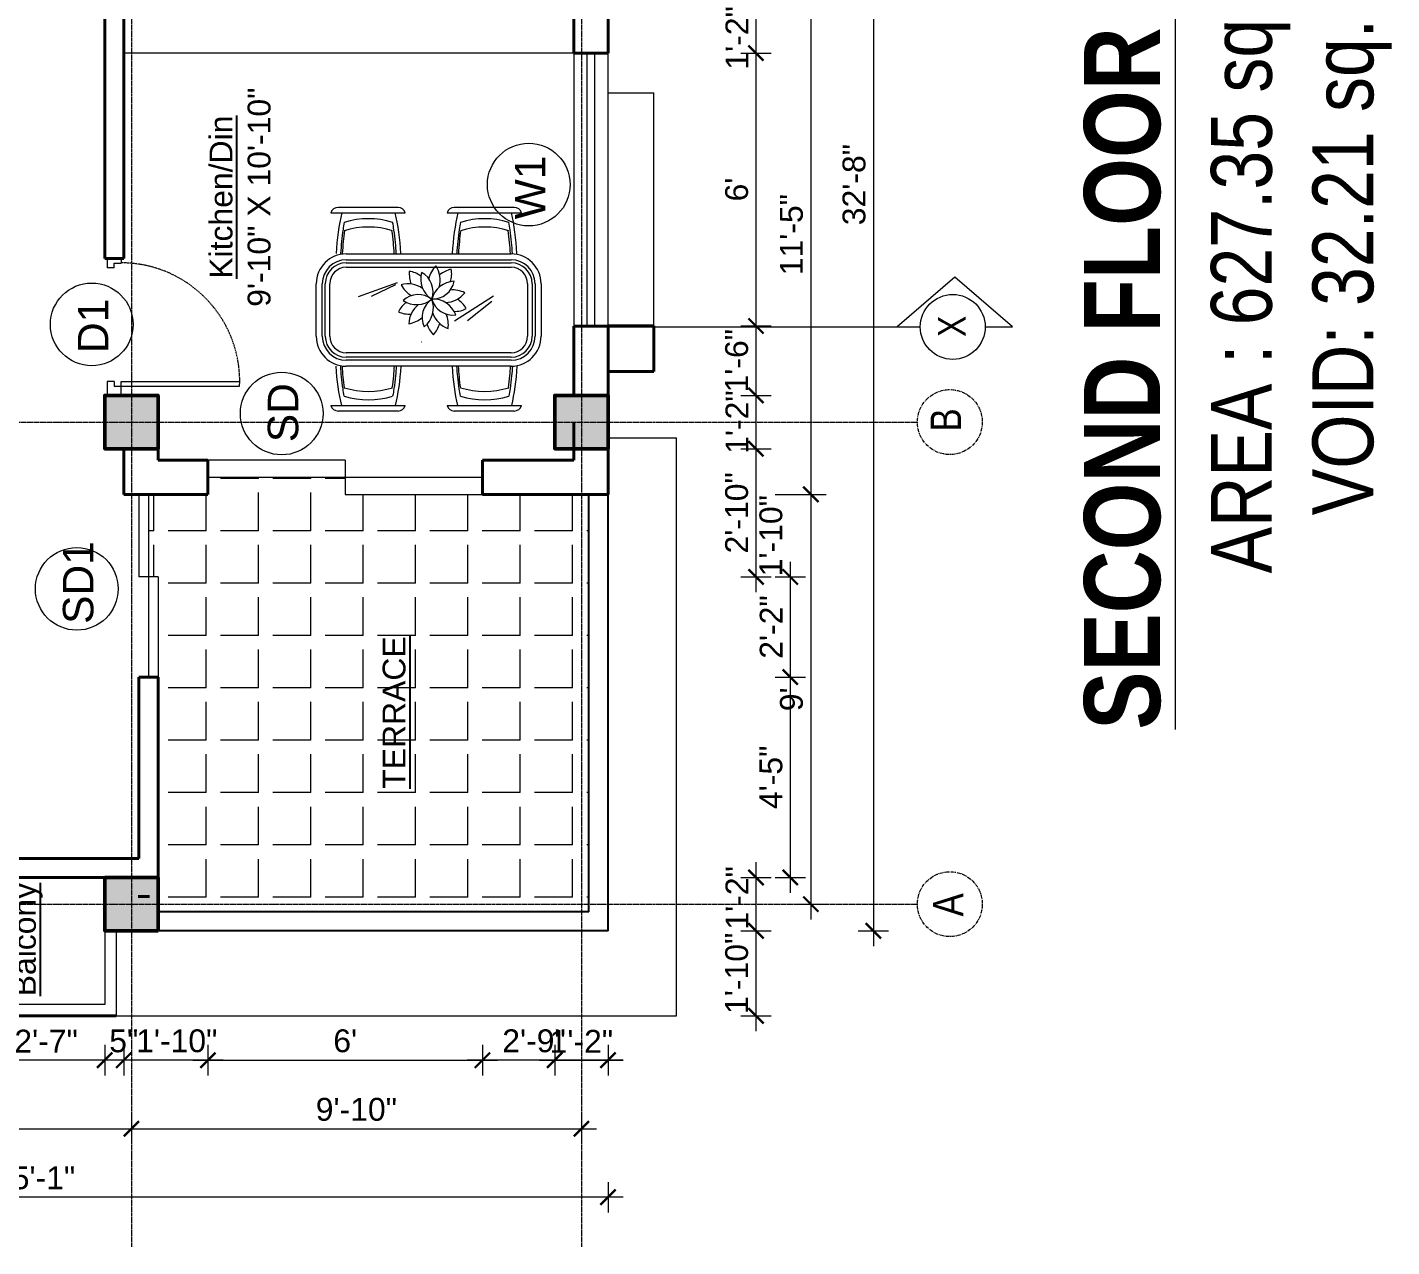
# Model space of a CAD drawing. Header units: inches. Extents: x 136316 to 155547, y -21384 to -17606.
# Drawn here: x 155179.7 to 155538.2, y -18680.5 to -18360.2 of the extents above; entities that cross this region are included whole.
import ezdxf

# ---------------------------------------------------------------- set-up
doc = ezdxf.new("R2010")
doc.units = ezdxf.units.IN
doc.header["$LTSCALE"] = 0.5
doc.header["$MEASUREMENT"] = 0
doc.header["$PDMODE"] = 66
doc.linetypes.add('CENTER', pattern=[2, 1.25, -0.25, 0.25, -0.25])
doc.linetypes.add('HIDDEN', pattern=[0.375, 0.25, -0.125])
for name, color, linetype, lineweight in [('Annotate-Lite.w', 177, 'Continuous', 9), ('Annotations-Bold.w', 177, 'Continuous', 13), ('C-COLUMN', 1, 'Continuous', 50), ('DIM 1-100', 4, 'Continuous', 13), ('Door-Window.w', 4, 'Continuous', 15), ('F-FURNITURE', 30, 'Continuous', 13), ('HACTH', 253, 'Continuous', 9), ('PARAPET', 50, 'Continuous', 13), ('TEXT', 220, 'Continuous', 9), ('Text-100.w', 254, 'Continuous', 9), ('wall', 1, 'Continuous', 40), ('wall light', 6, 'Continuous', 25), ('window', 4, 'Continuous', 13)]:
    doc.layers.add(name, color=color, linetype=linetype, lineweight=lineweight)
doc.styles.add('ARAIL', font='ARIALN.TTF')
doc.styles.add('arial', font='arial.ttf')
doc.styles.add('arial.', font='arial.ttf')
doc.styles.add('gaurav', font='arial.ttf')
doc.styles.get("Standard").update_dxf_attribs({"font": 'arial.ttf'})
doc.dimstyles.new('1 by 96', dxfattribs={"dimtxt": 6, "dimasz": 4, "dimexe": 4, "dimexo": 4, "dimgap": 2, "dimtad": 1, "dimdec": 0, "dimzin": 0, "dimdsep": 46, "dimlunit": 4, "dimtxsty": 'Standard', "dimblk": 'ARCHTICK', "dimcen": 0, "dimdle": 4, "dimadec": 0, "dimazin": 0, "dimtfac": 1, "dimtdec": 0, "dimtix": 1, "dimtofl": 0, "dimtmove": 1, "dimatfit": 3, "dimldrblk": 'ARCHTICK', "dimfxl": 4, "dimfxlon": 1, "dimtolj": 1, "dimtzin": 0, "dimlwd": -1, "dimlwe": -1, "dimarcsym": 0})

# ---------------------------------------------------------------- blocks, each defined once
blk = doc.blocks.new('_ArchTick')
at = {"color": 0, "linetype": 'ByBlock', "const_width": 0.15}
blk.add_lwpolyline([(-0.5, -0.5), (0.5, 0.5)], dxfattribs=at)
blk = doc.blocks.new('*D955')
at = {"layer": 'Defpoints', "color": 0, "transparency": 16777216}
for p in [(155318.26, -18470.89), (155332.26, -18470.89), (155332.26, -18631.54)]:
    blk.add_point(p, dxfattribs=at)
at = {"layer": 'DIM 1-100', "color": 0, "transparency": 16777216}
for p, q in [((155318.26, -18627.54), (155318.26, -18635.54)), ((155332.26, -18627.54), (155332.26, -18635.54)), ((155314.26, -18631.54), (155336.26, -18631.54))]:
    blk.add_line(p, q, dxfattribs=at)
at = {"layer": 'DIM 1-100', "color": 0, "transparency": 16777216, "xscale": 4, "yscale": 4, "zscale": 4, "rotation": 180}
blk.add_blockref('_ArchTick', (155318.26, -18631.54), dxfattribs=at)
at = {"layer": 'DIM 1-100', "color": 0, "transparency": 16777216, "xscale": 4, "yscale": 4, "zscale": 4}
blk.add_blockref('_ArchTick', (155332.26, -18631.54), dxfattribs=at)
at = {"layer": 'DIM 1-100', "color": 0, "transparency": 16777216, "insert": (155325.26, -18626.58), "char_height": 6, "attachment_point": 5}
blk.add_mtext('\\A1;1\'-2"', dxfattribs=at)
blk = doc.blocks.new('*D956')
at = {"layer": 'Defpoints', "color": 0, "transparency": 16777216}
for p in [(155325.26, -18463.89), (155207.03, -18597.54), (155325.26, -18649.54)]:
    blk.add_point(p, dxfattribs=at)
at = {"layer": 'DIM 1-100', "color": 0, "transparency": 16777216}
for p, q in [((155207.03, -18645.54), (155207.03, -18653.54)), ((155325.26, -18645.54), (155325.26, -18653.54)), ((155203.03, -18649.54), (155329.26, -18649.54))]:
    blk.add_line(p, q, dxfattribs=at)
at = {"layer": 'DIM 1-100', "color": 0, "transparency": 16777216, "xscale": 4, "yscale": 4, "zscale": 4, "rotation": 180}
blk.add_blockref('_ArchTick', (155207.03, -18649.54), dxfattribs=at)
at = {"layer": 'DIM 1-100', "color": 0, "transparency": 16777216, "xscale": 4, "yscale": 4, "zscale": 4}
blk.add_blockref('_ArchTick', (155325.26, -18649.54), dxfattribs=at)
at = {"layer": 'DIM 1-100', "color": 0, "transparency": 16777216, "insert": (155266.15, -18644.48), "char_height": 6, "attachment_point": 5}
blk.add_mtext('\\A1;9\'-10"', dxfattribs=at)
blk = doc.blocks.new('*D957')
at = {"layer": 'Defpoints', "color": 0, "transparency": 16777216}
for p in [(155030.97, -18597.54), (155332.26, -18597.54), (155030.97, -18667.54)]:
    blk.add_point(p, dxfattribs=at)
at = {"layer": 'DIM 1-100', "color": 0, "transparency": 16777216}
for p, q in [((155030.97, -18663.54), (155030.97, -18671.54)), ((155332.26, -18663.54), (155332.26, -18671.54)), ((155336.26, -18667.54), (155026.97, -18667.54))]:
    blk.add_line(p, q, dxfattribs=at)
at = {"layer": 'DIM 1-100', "color": 0, "transparency": 16777216, "xscale": 4, "yscale": 4, "zscale": 4, "rotation": 180}
blk.add_blockref('_ArchTick', (155030.97, -18667.54), dxfattribs=at)
at = {"layer": 'DIM 1-100', "color": 0, "transparency": 16777216, "xscale": 4, "yscale": 4, "zscale": 4}
blk.add_blockref('_ArchTick', (155332.26, -18667.54), dxfattribs=at)
at = {"layer": 'DIM 1-100', "color": 0, "transparency": 16777216, "insert": (155181.61, -18662.48), "char_height": 6, "attachment_point": 5}
blk.add_mtext('\\A1;25\'-1"', dxfattribs=at)
blk = doc.blocks.new('*D958')
at = {"layer": 'Defpoints', "color": 0, "transparency": 16777216}
for p in [(155332.26, -18470.89), (155299.26, -18482.89), (155299.26, -18631.54)]:
    blk.add_point(p, dxfattribs=at)
at = {"layer": 'DIM 1-100', "color": 0, "transparency": 16777216}
for p, q in [((155299.26, -18627.54), (155299.26, -18635.54)), ((155332.26, -18627.54), (155332.26, -18635.54)), ((155336.26, -18631.54), (155295.26, -18631.54))]:
    blk.add_line(p, q, dxfattribs=at)
at = {"layer": 'DIM 1-100', "color": 0, "transparency": 16777216, "xscale": 4, "yscale": 4, "zscale": 4, "rotation": 180}
blk.add_blockref('_ArchTick', (155299.26, -18631.54), dxfattribs=at)
at = {"layer": 'DIM 1-100', "color": 0, "transparency": 16777216, "xscale": 4, "yscale": 4, "zscale": 4}
blk.add_blockref('_ArchTick', (155332.26, -18631.54), dxfattribs=at)
at = {"layer": 'DIM 1-100', "color": 0, "transparency": 16777216, "insert": (155312.82, -18626.48), "char_height": 6, "attachment_point": 5}
blk.add_mtext('\\A1;2\'-9"', dxfattribs=at)
blk = doc.blocks.new('*D959')
at = {"layer": 'Defpoints', "color": 0, "transparency": 16777216}
for p in [(155205.03, -18470.89), (155227.15, -18482.89), (155205.03, -18631.54)]:
    blk.add_point(p, dxfattribs=at)
at = {"layer": 'DIM 1-100', "color": 0, "transparency": 16777216}
for p, q in [((155205.03, -18627.54), (155205.03, -18635.54)), ((155227.15, -18627.54), (155227.15, -18635.54)), ((155231.15, -18631.54), (155201.03, -18631.54))]:
    blk.add_line(p, q, dxfattribs=at)
at = {"layer": 'DIM 1-100', "color": 0, "transparency": 16777216, "xscale": 4, "yscale": 4, "zscale": 4, "rotation": 180}
blk.add_blockref('_ArchTick', (155205.03, -18631.54), dxfattribs=at)
at = {"layer": 'DIM 1-100', "color": 0, "transparency": 16777216, "xscale": 4, "yscale": 4, "zscale": 4}
blk.add_blockref('_ArchTick', (155227.15, -18631.54), dxfattribs=at)
at = {"layer": 'DIM 1-100', "color": 0, "transparency": 16777216, "insert": (155218.96, -18626.48), "char_height": 6, "attachment_point": 5}
blk.add_mtext('\\A1;1\'-10"', dxfattribs=at)
blk = doc.blocks.new('*D1037')
at = {"layer": 'Defpoints', "color": 0, "transparency": 16777216}
for p in [(155205.03, -18482.89), (155200.03, -18597.54), (155200.03, -18631.54)]:
    blk.add_point(p, dxfattribs=at)
at = {"layer": 'DIM 1-100', "color": 0, "transparency": 16777216}
for p, q in [((155200.03, -18627.54), (155200.03, -18635.54)), ((155205.03, -18627.54), (155205.03, -18635.54)), ((155209.03, -18631.54), (155196.03, -18631.54))]:
    blk.add_line(p, q, dxfattribs=at)
at = {"layer": 'DIM 1-100', "color": 0, "transparency": 16777216, "xscale": 4, "yscale": 4, "zscale": 4, "rotation": 180}
blk.add_blockref('_ArchTick', (155200.03, -18631.54), dxfattribs=at)
at = {"layer": 'DIM 1-100', "color": 0, "transparency": 16777216, "xscale": 4, "yscale": 4, "zscale": 4}
blk.add_blockref('_ArchTick', (155205.03, -18631.54), dxfattribs=at)
at = {"layer": 'DIM 1-100', "color": 0, "transparency": 16777216, "insert": (155205.03, -18626.49), "char_height": 6, "attachment_point": 5}
blk.add_mtext('\\A1;5"', dxfattribs=at)
blk = doc.blocks.new('*D1038')
at = {"layer": 'Defpoints', "color": 0, "transparency": 16777216}
for p in [(155169.22, -18578.54), (155200.03, -18597.54), (155169.22, -18631.54)]:
    blk.add_point(p, dxfattribs=at)
at = {"layer": 'DIM 1-100', "color": 0, "transparency": 16777216}
for p, q in [((155169.22, -18627.54), (155169.22, -18635.54)), ((155200.03, -18627.54), (155200.03, -18635.54)), ((155204.03, -18631.54), (155165.22, -18631.54))]:
    blk.add_line(p, q, dxfattribs=at)
at = {"layer": 'DIM 1-100', "color": 0, "transparency": 16777216, "xscale": 4, "yscale": 4, "zscale": 4, "rotation": 180}
blk.add_blockref('_ArchTick', (155169.22, -18631.54), dxfattribs=at)
at = {"layer": 'DIM 1-100', "color": 0, "transparency": 16777216, "xscale": 4, "yscale": 4, "zscale": 4}
blk.add_blockref('_ArchTick', (155200.03, -18631.54), dxfattribs=at)
at = {"layer": 'DIM 1-100', "color": 0, "transparency": 16777216, "insert": (155184.63, -18626.53), "char_height": 6, "attachment_point": 5}
blk.add_mtext('\\A1;2\'-7"', dxfattribs=at)
blk = doc.blocks.new('*D1042')
at = {"layer": 'Defpoints', "color": 0, "transparency": 16777216}
for p in [(155037.97, -18597.54), (155207.03, -18597.54), (155207.03, -18649.54)]:
    blk.add_point(p, dxfattribs=at)
at = {"layer": 'DIM 1-100', "color": 0, "transparency": 16777216}
for p, q in [((155037.97, -18645.54), (155037.97, -18653.54)), ((155207.03, -18645.54), (155207.03, -18653.54)), ((155033.97, -18649.54), (155211.03, -18649.54))]:
    blk.add_line(p, q, dxfattribs=at)
at = {"layer": 'DIM 1-100', "color": 0, "transparency": 16777216, "xscale": 4, "yscale": 4, "zscale": 4, "rotation": 180}
blk.add_blockref('_ArchTick', (155037.97, -18649.54), dxfattribs=at)
at = {"layer": 'DIM 1-100', "color": 0, "transparency": 16777216, "xscale": 4, "yscale": 4, "zscale": 4}
blk.add_blockref('_ArchTick', (155207.03, -18649.54), dxfattribs=at)
at = {"layer": 'DIM 1-100', "color": 0, "transparency": 16777216, "insert": (155122.5, -18644.53), "char_height": 6, "attachment_point": 5}
blk.add_mtext('\\A1;14\'-1"', dxfattribs=at)
blk = doc.blocks.new('*D1049')
at = {"layer": 'Defpoints', "color": 0, "transparency": 16777216}
for p in [(155332.26, -18353.39), (155332.26, -18366.95), (155371.14, -18366.95)]:
    blk.add_point(p, dxfattribs=at)
at = {"layer": 'DIM 1-100', "color": 0, "transparency": 16777216}
for p, q in [((155371.14, -18349.39), (155371.14, -18370.95)), ((155367.14, -18353.39), (155375.14, -18353.39)), ((155367.14, -18366.95), (155375.14, -18366.95))]:
    blk.add_line(p, q, dxfattribs=at)
at = {"layer": 'DIM 1-100', "color": 0, "transparency": 16777216, "xscale": 4, "yscale": 4, "zscale": 4}
for p, rotation in [((155371.14, -18353.39), 90), ((155371.14, -18366.95), 270)]:
    blk.add_blockref('_ArchTick', p, dxfattribs=dict(at, rotation=rotation))
at = {"layer": 'DIM 1-100', "color": 0, "transparency": 16777216, "insert": (155366.13, -18362.95), "char_height": 6, "attachment_point": 5, "rotation": 90}
blk.add_mtext('\\A1;1\'-2"', dxfattribs=at)
blk = doc.blocks.new('*D1050')
at = {"layer": 'Defpoints', "color": 0, "transparency": 16777216}
for p in [(155332.26, -18366.95), (155332.26, -18438.64), (155371.14, -18438.64)]:
    blk.add_point(p, dxfattribs=at)
at = {"layer": 'DIM 1-100', "color": 0, "transparency": 16777216}
for p, q in [((155371.14, -18362.95), (155371.14, -18442.64)), ((155367.14, -18366.95), (155375.14, -18366.95)), ((155367.14, -18438.64), (155375.14, -18438.64))]:
    blk.add_line(p, q, dxfattribs=at)
at = {"layer": 'DIM 1-100', "color": 0, "transparency": 16777216, "xscale": 4, "yscale": 4, "zscale": 4}
for p, rotation in [((155371.14, -18366.95), 90), ((155371.14, -18438.64), 270)]:
    blk.add_blockref('_ArchTick', p, dxfattribs=dict(at, rotation=rotation))
at = {"layer": 'DIM 1-100', "color": 0, "transparency": 16777216, "insert": (155366.08, -18402.79), "char_height": 6, "attachment_point": 5, "rotation": 90}
blk.add_mtext("\\A1;6'", dxfattribs=at)
blk = doc.blocks.new('*D1051')
at = {"layer": 'Defpoints', "color": 0, "transparency": 16777216}
for p in [(155332.26, -18438.64), (155332.26, -18456.89), (155371.14, -18456.89)]:
    blk.add_point(p, dxfattribs=at)
at = {"layer": 'DIM 1-100', "color": 0, "transparency": 16777216}
for p, q in [((155371.14, -18434.64), (155371.14, -18460.89)), ((155367.14, -18438.64), (155375.14, -18438.64)), ((155367.14, -18456.89), (155375.14, -18456.89))]:
    blk.add_line(p, q, dxfattribs=at)
at = {"layer": 'DIM 1-100', "color": 0, "transparency": 16777216, "xscale": 4, "yscale": 4, "zscale": 4}
for p, rotation in [((155371.14, -18438.64), 90), ((155371.14, -18456.89), 270)]:
    blk.add_blockref('_ArchTick', p, dxfattribs=dict(at, rotation=rotation))
at = {"layer": 'DIM 1-100', "color": 0, "transparency": 16777216, "insert": (155366.08, -18447.77), "char_height": 6, "attachment_point": 5, "rotation": 90}
blk.add_mtext('\\A1;1\'-6"', dxfattribs=at)
blk = doc.blocks.new('*D1052')
at = {"layer": 'Defpoints', "color": 0, "transparency": 16777216}
for p in [(155332.26, -18456.89), (155332.26, -18470.89), (155371.14, -18470.89)]:
    blk.add_point(p, dxfattribs=at)
at = {"layer": 'DIM 1-100', "color": 0, "transparency": 16777216}
for p, q in [((155371.14, -18452.89), (155371.14, -18474.89)), ((155367.14, -18456.89), (155375.14, -18456.89)), ((155367.14, -18470.89), (155375.14, -18470.89))]:
    blk.add_line(p, q, dxfattribs=at)
at = {"layer": 'DIM 1-100', "color": 0, "transparency": 16777216, "xscale": 4, "yscale": 4, "zscale": 4}
for p, rotation in [((155371.14, -18456.89), 90), ((155371.14, -18470.89), 270)]:
    blk.add_blockref('_ArchTick', p, dxfattribs=dict(at, rotation=rotation))
at = {"layer": 'DIM 1-100', "color": 0, "transparency": 16777216, "insert": (155366.13, -18463.89), "char_height": 6, "attachment_point": 5, "rotation": 90}
blk.add_mtext('\\A1;1\'-2"', dxfattribs=at)
blk = doc.blocks.new('*D1053')
at = {"layer": 'Defpoints', "color": 0, "transparency": 16777216}
for p in [(155332.26, -18470.89), (155214.03, -18504.57), (155371.14, -18504.57)]:
    blk.add_point(p, dxfattribs=at)
at = {"layer": 'window', "color": 0, "transparency": 16777216}
for p, q in [((155371.14, -18466.89), (155371.14, -18508.57)), ((155367.14, -18470.89), (155375.14, -18470.89)), ((155367.14, -18504.57), (155375.14, -18504.57))]:
    blk.add_line(p, q, dxfattribs=at)
at = {"layer": 'window', "color": 0, "transparency": 16777216, "xscale": 4, "yscale": 4, "zscale": 4}
for p, rotation in [((155371.14, -18470.89), 90), ((155371.14, -18504.57), 270)]:
    blk.add_blockref('_ArchTick', p, dxfattribs=dict(at, rotation=rotation))
at = {"layer": 'window', "color": 0, "transparency": 16777216, "insert": (155366.08, -18487.73), "char_height": 6, "attachment_point": 5, "rotation": 90}
blk.add_mtext('\\A1;2\'-10"', dxfattribs=at)
blk = doc.blocks.new('*D1054')
at = {"layer": 'Defpoints', "color": 0, "transparency": 16777216}
for p in [(155214.03, -18482.89), (155380.14, -18482.89), (155214.03, -18504.57)]:
    blk.add_point(p, dxfattribs=at)
at = {"layer": 'window', "color": 0, "transparency": 16777216}
for p, q in [((155376.14, -18482.89), (155384.14, -18482.89)), ((155376.14, -18504.57), (155384.14, -18504.57))]:
    blk.add_line(p, q, dxfattribs=at)
at = {"layer": 'window', "color": 0, "transparency": 16777216, "insert": (155375.08, -18493.73), "char_height": 6, "attachment_point": 5, "rotation": 90}
blk.add_mtext('\\A1;1\'-10"', dxfattribs=at)
blk = doc.blocks.new('*D1055')
at = {"layer": 'Defpoints', "color": 0, "transparency": 16777216}
for p in [(155214.03, -18504.57), (155214.03, -18530.89), (155380.14, -18530.89)]:
    blk.add_point(p, dxfattribs=at)
at = {"layer": 'DIM 1-100', "color": 0, "transparency": 16777216}
for p, q in [((155380.14, -18500.57), (155380.14, -18534.89)), ((155376.14, -18504.57), (155384.14, -18504.57)), ((155376.14, -18530.89), (155384.14, -18530.89))]:
    blk.add_line(p, q, dxfattribs=at)
at = {"layer": 'DIM 1-100', "color": 0, "transparency": 16777216, "xscale": 4, "yscale": 4, "zscale": 4}
for p, rotation in [((155380.14, -18504.57), 90), ((155380.14, -18530.89), 270)]:
    blk.add_blockref('_ArchTick', p, dxfattribs=dict(at, rotation=rotation))
at = {"layer": 'DIM 1-100', "color": 0, "transparency": 16777216, "insert": (155375.13, -18517.73), "char_height": 6, "attachment_point": 5, "rotation": 90}
blk.add_mtext('\\A1;2\'-2"', dxfattribs=at)
blk = doc.blocks.new('*D1056')
at = {"layer": 'Defpoints', "color": 0, "transparency": 16777216}
for p in [(155214.03, -18530.89), (155214.03, -18583.54), (155380.14, -18583.54)]:
    blk.add_point(p, dxfattribs=at)
at = {"layer": 'DIM 1-100', "color": 0, "transparency": 16777216}
for p, q in [((155380.14, -18526.89), (155380.14, -18587.54)), ((155376.14, -18530.89), (155384.14, -18530.89)), ((155376.14, -18583.54), (155384.14, -18583.54))]:
    blk.add_line(p, q, dxfattribs=at)
at = {"layer": 'DIM 1-100', "color": 0, "transparency": 16777216, "xscale": 4, "yscale": 4, "zscale": 4}
for p, rotation in [((155380.14, -18530.89), 90), ((155380.14, -18583.54), 270)]:
    blk.add_blockref('_ArchTick', p, dxfattribs=dict(at, rotation=rotation))
at = {"layer": 'DIM 1-100', "color": 0, "transparency": 16777216, "insert": (155375.09, -18557.22), "char_height": 6, "attachment_point": 5, "rotation": 90}
blk.add_mtext('\\A1;4\'-5"', dxfattribs=at)
blk = doc.blocks.new('*D1057')
at = {"layer": 'Defpoints', "color": 0, "transparency": 16777216}
for p in [(155214.03, -18583.54), (155214.03, -18597.54), (155371.14, -18597.54)]:
    blk.add_point(p, dxfattribs=at)
at = {"layer": 'DIM 1-100', "color": 0, "transparency": 16777216}
for p, q in [((155371.14, -18579.54), (155371.14, -18601.54)), ((155367.14, -18583.54), (155375.14, -18583.54)), ((155367.14, -18597.54), (155375.14, -18597.54))]:
    blk.add_line(p, q, dxfattribs=at)
at = {"layer": 'DIM 1-100', "color": 0, "transparency": 16777216, "xscale": 4, "yscale": 4, "zscale": 4}
for p, rotation in [((155371.14, -18583.54), 90), ((155371.14, -18597.54), 270)]:
    blk.add_blockref('_ArchTick', p, dxfattribs=dict(at, rotation=rotation))
at = {"layer": 'DIM 1-100', "color": 0, "transparency": 16777216, "insert": (155366.13, -18588.89), "char_height": 6, "attachment_point": 5, "rotation": 90}
blk.add_mtext('\\A1;1\'-2"', dxfattribs=at)
blk = doc.blocks.new('*D1058')
at = {"layer": 'Defpoints', "color": 0, "transparency": 16777216}
for p in [(155214.03, -18597.54), (155203.03, -18619.87), (155371.14, -18619.87)]:
    blk.add_point(p, dxfattribs=at)
at = {"layer": 'DIM 1-100', "color": 0, "transparency": 16777216}
for p, q in [((155371.14, -18593.54), (155371.14, -18623.87)), ((155367.14, -18597.54), (155375.14, -18597.54)), ((155367.14, -18619.87), (155375.14, -18619.87))]:
    blk.add_line(p, q, dxfattribs=at)
at = {"layer": 'DIM 1-100', "color": 0, "transparency": 16777216, "xscale": 4, "yscale": 4, "zscale": 4}
for p, rotation in [((155371.14, -18597.54), 90), ((155371.14, -18619.87), 270)]:
    blk.add_blockref('_ArchTick', p, dxfattribs=dict(at, rotation=rotation))
at = {"layer": 'DIM 1-100', "color": 0, "transparency": 16777216, "insert": (155366.08, -18608.71), "char_height": 6, "attachment_point": 5, "rotation": 90}
blk.add_mtext('\\A1;1\'-10"', dxfattribs=at)
blk = doc.blocks.new('*D1060')
at = {"layer": 'Defpoints', "color": 0, "transparency": 16777216}
for p in [(155332.26, -18346.39), (155332.26, -18482.89), (155385.54, -18482.89)]:
    blk.add_point(p, dxfattribs=at)
at = {"layer": 'DIM 1-100', "color": 0, "transparency": 16777216}
for p, q in [((155385.54, -18342.39), (155385.54, -18486.89)), ((155381.54, -18346.39), (155389.54, -18346.39)), ((155381.54, -18482.89), (155389.54, -18482.89))]:
    blk.add_line(p, q, dxfattribs=at)
at = {"layer": 'DIM 1-100', "color": 0, "transparency": 16777216, "xscale": 4, "yscale": 4, "zscale": 4}
for p, rotation in [((155385.54, -18346.39), 90), ((155385.54, -18482.89), 270)]:
    blk.add_blockref('_ArchTick', p, dxfattribs=dict(at, rotation=rotation))
at = {"layer": 'DIM 1-100', "color": 0, "transparency": 16777216, "insert": (155380.48, -18414.64), "char_height": 6, "attachment_point": 5, "rotation": 90}
blk.add_mtext('\\A1;11\'-5"', dxfattribs=at)
blk = doc.blocks.new('*D1061')
at = {"layer": 'Defpoints', "color": 0, "transparency": 16777216}
for p in [(155332.26, -18482.89), (155214.03, -18590.54), (155385.54, -18590.54)]:
    blk.add_point(p, dxfattribs=at)
at = {"layer": 'DIM 1-100', "color": 0, "transparency": 16777216}
for p, q in [((155385.54, -18478.89), (155385.54, -18594.54)), ((155381.54, -18482.89), (155389.54, -18482.89)), ((155381.54, -18590.54), (155389.54, -18590.54))]:
    blk.add_line(p, q, dxfattribs=at)
at = {"layer": 'DIM 1-100', "color": 0, "transparency": 16777216, "xscale": 4, "yscale": 4, "zscale": 4}
for p, rotation in [((155385.54, -18482.89), 90), ((155385.54, -18590.54), 270)]:
    blk.add_blockref('_ArchTick', p, dxfattribs=dict(at, rotation=rotation))
at = {"layer": 'DIM 1-100', "color": 0, "transparency": 16777216, "insert": (155380.48, -18536.72), "char_height": 6, "attachment_point": 5, "rotation": 90}
blk.add_mtext("\\A1;9'", dxfattribs=at)
blk = doc.blocks.new('*D961')
at = {"layer": 'Defpoints', "color": 0, "transparency": 16777216}
for p in [(155332.26, -18205.43), (155214.03, -18597.54), (155401.98, -18597.54)]:
    blk.add_point(p, dxfattribs=at)
at = {"layer": 'DIM 1-100', "color": 0, "transparency": 16777216}
for p, q in [((155401.98, -18201.43), (155401.98, -18601.54)), ((155397.98, -18205.43), (155405.98, -18205.43)), ((155397.98, -18597.54), (155405.98, -18597.54))]:
    blk.add_line(p, q, dxfattribs=at)
at = {"layer": 'DIM 1-100', "color": 0, "transparency": 16777216, "xscale": 4, "yscale": 4, "zscale": 4}
for p, rotation in [((155401.98, -18205.43), 90), ((155401.98, -18597.54), 270)]:
    blk.add_blockref('_ArchTick', p, dxfattribs=dict(at, rotation=rotation))
at = {"layer": 'DIM 1-100', "color": 0, "transparency": 16777216, "insert": (155396.92, -18401.49), "char_height": 6, "attachment_point": 5, "rotation": 90}
blk.add_mtext('\\A1;32\'-8"', dxfattribs=at)
blk = doc.blocks.new('3-0')
at = {"ltscale": 3}
for p, q in [((11063.05, 10097.68), (11065.97, 10099.9)), ((11063.05, 10097.68), (11064.53, 10095.73)), ((11065.99, 10096.84), (11064.53, 10095.73)), ((11065.25, 10097.81), (11066.71, 10098.92)), ((11065.99, 10096.84), (11065.25, 10097.81)), ((11065.97, 10099.9), (11066.71, 10098.92)), ((11085.5, 10074.13), (11110.32, 10092.96)), ((11086.24, 10073.15), (11111.05, 10091.97)), ((11111.05, 10091.97), (11110.32, 10092.96)), ((11084.04, 10073.02), (11082.57, 10071.91)), ((11082.57, 10071.91), (11084.79, 10068.98)), ((11084.04, 10073.02), (11084.78, 10072.04)), ((11084.78, 10072.04), (11086.24, 10073.15)), ((11086.24, 10073.15), (11085.5, 10074.13)), ((11087.72, 10071.2), (11086.24, 10073.15)), ((11084.79, 10068.98), (11087.72, 10071.2))]:
    blk.add_line(p, q, dxfattribs=at)
at = {"layer": 'Door-Window.w', "color": 9, "linetype": 'HIDDEN', "lineweight": 18}
blk.add_arc((11085.5, 10074.13), 31.16, 37.1906, 127.1465, dxfattribs=at)
blk = doc.blocks.new('*D978')
at = {"layer": 'Defpoints', "color": 0, "transparency": 16777216}
for p in [(155227.15, -18482.89), (155299.26, -18482.89), (155299.26, -18631.54)]:
    blk.add_point(p, dxfattribs=at)
at = {"layer": 'DIM 1-100', "color": 0, "transparency": 16777216}
for p, q in [((155227.15, -18627.54), (155227.15, -18635.54)), ((155299.26, -18627.54), (155299.26, -18635.54)), ((155223.15, -18631.54), (155303.26, -18631.54))]:
    blk.add_line(p, q, dxfattribs=at)
at = {"layer": 'DIM 1-100', "color": 0, "transparency": 16777216, "xscale": 4, "yscale": 4, "zscale": 4, "rotation": 180}
blk.add_blockref('_ArchTick', (155227.15, -18631.54), dxfattribs=at)
at = {"layer": 'DIM 1-100', "color": 0, "transparency": 16777216, "xscale": 4, "yscale": 4, "zscale": 4}
blk.add_blockref('_ArchTick', (155299.26, -18631.54), dxfattribs=at)
at = {"layer": 'DIM 1-100', "color": 0, "transparency": 16777216, "insert": (155263.21, -18626.48), "char_height": 6, "attachment_point": 5}
blk.add_mtext("\\A1;6'", dxfattribs=at)

msp = doc.modelspace()

# ---------------------------------------------------------------- hatches: boundary and pattern name
at = {"layer": 'C-COLUMN'}
h = msp.add_hatch(color=256, dxfattribs=at)
h.dxf.hatch_style = 1
h.paths.add_polyline_path([(155200.03, -18456.89), (155200.03, -18470.89), (155214.03, -18470.89), (155214.03, -18456.89)])
h = msp.add_hatch(color=256, dxfattribs=at)
h.dxf.hatch_style = 1
h.paths.add_polyline_path([(155318.26, -18456.89), (155318.26, -18470.89), (155332.26, -18470.89), (155332.26, -18456.89)])
h = msp.add_hatch(color=256, dxfattribs=at)
h.dxf.hatch_style = 1
h.paths.add_polyline_path([(155200.03, -18583.54), (155200.03, -18597.54), (155214.03, -18597.54), (155214.03, -18583.54)])
at = {"layer": 'HACTH'}
h = msp.add_hatch(dxfattribs=at)
h.set_pattern_fill('ANGLE', color=256, scale=50, angle=90)
h.set_pattern_definition([(90, (6011.685, 1211.312), (-13.75, 8e-15), [10, -3.75]), (180, (6011.685, 1211.312), (-8e-15, -13.75), [10, -3.75])])
h.paths.add_polyline_path([(155263.21, -18482.89), (155263.21, -18478.39), (155227.15, -18478.39), (155227.15, -18482.89), (155211.53, -18482.89), (155211.53, -18504.57), (155214.03, -18504.57), (155214.03, -18530.89), (155214.03, -18583.54), (155214.03, -18592.54), (155327.26, -18592.54), (155327.26, -18482.89), (155299.26, -18482.89)])
h.paths.add_polyline_path([(155281.81, -18561.6), (155281.81, -18518.54), (155269.45, -18518.54), (155269.45, -18561.6)], flags=24)

# ---------------------------------------------------------------- linework, layer by layer
at = {"layer": 'Annotate-Lite.w', "ltscale": 0.005}
for centre in [(155311.44, -18401.49), (155196.62, -18438.22), (155246.52, -18461.64), (155192.69, -18507.7)]:
    msp.add_circle(centre, 10.86, dxfattribs=at)
at = {"layer": 'Annotations-Bold.w', "linetype": 'CENTER', "ltscale": 0.3}
for p, q in [((155207.03, -18120.32), (155207.03, -18680.54)), ((155325.26, -18120.32), (155325.26, -18680.54)), ((154966.78, -18463.89), (155413.53, -18463.89)), ((154966.78, -18590.54), (155413.53, -18590.54))]:
    msp.add_line(p, q, dxfattribs=at)
at = {"layer": 'Annotations-Bold.w', "linetype": 'CENTER', "ltscale": 1.5}
for centre in [(155422.07, -18463.89), (155422.07, -18590.54)]:
    msp.add_circle(centre, 8.53, dxfattribs=at)
at = {"layer": 'C-COLUMN'}
for points in [[(155214.03, -18470.89), (155214.03, -18456.89), (155200.03, -18456.89), (155200.03, -18470.89)], [(155332.26, -18470.89), (155332.26, -18456.89), (155318.26, -18456.89), (155318.26, -18470.89)], [(155214.03, -18597.54), (155214.03, -18583.54), (155200.03, -18583.54), (155200.03, -18597.54)]]:
    msp.add_lwpolyline(points, close=True, dxfattribs=at)
at = {"layer": 'F-FURNITURE'}
for p, q in [((155323.26, -18366.95), (155205.03, -18366.95)), ((155277.1, -18407.48), (155261.35, -18407.48)), ((155307.62, -18407.48), (155291.87, -18407.48)), ((155259.46, -18408.9), (155278.99, -18408.9)), ((155289.98, -18408.9), (155309.51, -18408.9)), ((155263.48, -18419.68), (155306.81, -18419.68)), ((155263.48, -18421.26), (155306.81, -18421.26)), ((155263.48, -18422.05), (155306.81, -18422.05)), ((155263.48, -18423.23), (155306.81, -18423.23)), ((155255.6, -18441.34), (155255.6, -18427.56)), ((155257.18, -18441.34), (155257.18, -18427.56)), ((155257.96, -18441.34), (155257.96, -18427.56)), ((155259.15, -18441.34), (155259.15, -18427.56)), ((155276.9, -18427.28), (155266.63, -18431.01)), ((155276.42, -18427.79), (155270.02, -18430.89)), ((155283.17, -18425.69), (155283.23, -18425.69)), ((155311.14, -18427.56), (155311.14, -18441.34)), ((155312.32, -18427.56), (155312.32, -18441.34)), ((155313.1, -18427.56), (155313.1, -18441.34)), ((155314.68, -18427.56), (155314.68, -18441.34)), ((155302.18, -18430.81), (155291.91, -18437.4)), ((155301.7, -18432.22), (155295.3, -18437.28)), ((155283.17, -18442.84), (155283.23, -18442.84)), ((155306.81, -18445.67), (155263.48, -18445.67)), ((155306.81, -18446.85), (155263.48, -18446.85)), ((155306.81, -18447.64), (155263.48, -18447.64)), ((155306.81, -18449.21), (155263.48, -18449.21)), ((155259.46, -18459.57), (155278.99, -18459.57)), ((155277.1, -18460.99), (155261.35, -18460.99)), ((155289.98, -18459.57), (155309.51, -18459.57)), ((155307.62, -18460.99), (155291.87, -18460.99))]:
    msp.add_line(p, q, dxfattribs=at)
for centre, radius, start, end in [((155261.35, -18409.44), 1.97, 90, 163.8086), ((155277.1, -18409.44), 1.97, 16.1914, 90), ((155291.87, -18409.44), 1.97, 90, 163.8086), ((155307.62, -18409.44), 1.97, 16.1914, 90), ((155269.32, -18431.83), 21.38, 72.7033, 107.2967), ((155299.84, -18431.83), 21.38, 72.7033, 107.2967), ((155269.32, -18434.03), 21.38, 72.7033, 107.2967), ((155299.84, -18434.03), 21.38, 72.7033, 107.2967), ((155263.48, -18427.56), 7.87, 90, 180), ((155263.48, -18427.56), 6.3, 90, 180), ((155306.81, -18427.56), 7.87, 0, 90), ((155306.81, -18427.56), 6.3, 0, 90), ((155263.48, -18427.56), 5.51, 90, 180), ((155263.48, -18427.56), 4.33, 90, 180), ((155306.81, -18427.56), 5.51, 0, 90), ((155306.81, -18427.56), 4.33, 0, 90), ((155263.48, -18441.34), 7.87, 180, 270), ((155263.48, -18441.34), 6.3, 180, 270), ((155263.48, -18441.34), 5.51, 180, 270), ((155263.48, -18441.34), 4.33, 180, 270), ((155306.81, -18441.34), 7.87, 270, 0), ((155306.81, -18441.34), 6.3, 270, 0), ((155306.81, -18441.34), 5.51, 270, 0), ((155306.81, -18441.34), 4.33, 270, 0), ((155269.32, -18434.44), 21.38, 252.7033, 287.2967), ((155269.32, -18436.64), 21.38, 252.7033, 287.2967), ((155299.84, -18434.44), 21.38, 252.7033, 287.2967), ((155299.84, -18436.64), 21.38, 252.7033, 287.2967), ((155261.35, -18459.02), 1.97, 196.1914, 270), ((155277.1, -18459.02), 1.97, 270, 343.8086), ((155291.87, -18459.02), 1.97, 196.1914, 270), ((155307.62, -18459.02), 1.97, 270, 343.8086)]:
    msp.add_arc(centre, radius, start, end, dxfattribs=at)
at = {"layer": 'F-FURNITURE', "linetype": 'ByBlock'}
for centre, radius, start, end in [((155289.21, -18424.75), 9.18, 177.2105, 198.3514), ((155279.47, -18429.99), 5.72, 50.5086, 84.2476), ((155289.32, -18426.3), 6.27, 163.7761, 237.5159), ((155280.51, -18429.62), 5.78, 340.0447, 61.2473), ((155292.35, -18427.92), 7.38, 136.1301, 166.4931), ((155281.36, -18426.57), 6.81, 344.1324, 33.6013), ((155293.47, -18432.58), 9.18, 105.2105, 126.3514), ((155285.47, -18424.93), 5.72, 338.5086, 12.2476), ((155279.75, -18434.41), 6.81, 56.1324, 105.6013), ((155284.43, -18424.37), 7.38, 208.1301, 238.4931), ((155286.15, -18425.81), 5.78, 268.0447, 349.2473), ((155292.03, -18433.16), 6.27, 91.7761, 165.5159), ((155291.43, -18436.55), 7.38, 64.1301, 94.4931), ((155282.43, -18437.27), 5.72, 122.5086, 156.2476), ((155282.39, -18436.16), 5.78, 52.0447, 133.2473), ((155281.96, -18426.75), 6.27, 235.7761, 309.5159), ((155289.19, -18436.39), 5.78, 124.0447, 205.2473), ((155280.11, -18433.9), 6.27, 307.7761, 21.5159), ((155286.34, -18437.86), 6.27, 19.7761, 93.5159), ((155291.51, -18430), 5.78, 196.0447, 277.2473), ((155289.31, -18425.68), 6.81, 272.1324, 321.6013), ((155287.34, -18439.04), 9.18, 33.2105, 54.3514), ((155280.45, -18426.38), 9.18, 249.2105, 270.3514), ((155286.71, -18438.36), 6.81, 128.1324, 177.6013), ((155292.62, -18432.96), 6.81, 200.1324, 249.6013), ((155282.93, -18438.33), 7.38, 352.1301, 22.4931), ((155292.14, -18429.08), 5.72, 266.5086, 300.2476), ((155278.61, -18430.81), 7.38, 280.1301, 310.4932), ((155290.26, -18436.7), 5.72, 194.5086, 228.2476), ((155279.29, -18435.22), 9.18, 321.2105, 342.3514)]:
    msp.add_arc(centre, radius, start, end, dxfattribs=at)
at = {"layer": 'F-FURNITURE'}
for centre, start_param, end_param in [((155269.32, -18423.2), 4.099527, 4.56758), ((155269.32, -18423.2), 7.99879, 8.466844), ((155299.84, -18423.2), 4.099527, 4.56758), ((155299.84, -18423.2), 7.99879, 8.466844)]:
    msp.add_ellipse(centre, major_axis=(0, -24.87), ratio=0.345133, start_param=start_param, end_param=end_param, dxfattribs=at)
at = {"layer": 'F-FURNITURE', "extrusion": (0, 0, -1)}
for centre, start_param, end_param in [((155269.32, -18445.26), 4.099527, 4.553045), ((155269.32, -18445.26), 1.730141, 2.183659), ((155299.84, -18445.26), 4.099527, 4.553045), ((155299.84, -18445.26), 1.730141, 2.183659)]:
    msp.add_ellipse(centre, major_axis=(0, 24.87), ratio=0.345133, start_param=start_param, end_param=end_param, dxfattribs=at)
at = {"layer": 'F-FURNITURE'}
for points, knots in [([(155262.97, -18411.41), (155262.85, -18412.04), (155262.74, -18412.67), (155262.48, -18414.34), (155262.35, -18415.39), (155262.15, -18417.5), (155262.07, -18418.55), (155262.01, -18419.61)], [4.2084563, 4.2084563, 4.2084563, 4.2084563, 4.2962292, 4.2962292, 4.433179, 4.433179, 4.5651263, 4.5651263, 4.5651263, 4.5651263]), ([(155263.04, -18413.59), (155262.9, -18414.52), (155262.78, -18415.49), (155262.59, -18417.5), (155262.51, -18418.55), (155262.45, -18419.61)], [4.3081151, 4.3081151, 4.3081151, 4.3081151, 4.433179, 4.433179, 4.5651263, 4.5651263, 4.5651263, 4.5651263]), ([(155276.08, -18419.61), (155276.03, -18418.63), (155275.96, -18417.66), (155275.77, -18415.63), (155275.64, -18414.58), (155275.49, -18413.56)], [8.0012444, 8.0012444, 8.0012444, 8.0012444, 8.1227425, 8.1227425, 8.2598231, 8.2598231, 8.2598231, 8.2598231]), ([(155276.64, -18419.61), (155276.58, -18418.63), (155276.51, -18417.66), (155276.32, -18415.58), (155276.18, -18414.48), (155275.92, -18412.73), (155275.8, -18412.06), (155275.68, -18411.41)], [8.0012444, 8.0012444, 8.0012444, 8.0012444, 8.1227425, 8.1227425, 8.2664644, 8.2664644, 8.3579144, 8.3579144, 8.3579144, 8.3579144]), ([(155293.48, -18411.41), (155293.36, -18412.04), (155293.25, -18412.67), (155293, -18414.34), (155292.87, -18415.39), (155292.66, -18417.5), (155292.58, -18418.55), (155292.53, -18419.61)], [4.2084563, 4.2084563, 4.2084563, 4.2084563, 4.2962292, 4.2962292, 4.433179, 4.433179, 4.5651263, 4.5651263, 4.5651263, 4.5651263]), ([(155293.56, -18413.59), (155293.42, -18414.52), (155293.3, -18415.49), (155293.1, -18417.5), (155293.02, -18418.55), (155292.97, -18419.61)], [4.3081151, 4.3081151, 4.3081151, 4.3081151, 4.433179, 4.433179, 4.5651263, 4.5651263, 4.5651263, 4.5651263]), ([(155306.6, -18419.61), (155306.55, -18418.63), (155306.48, -18417.66), (155306.29, -18415.63), (155306.16, -18414.58), (155306.01, -18413.56)], [8.0012444, 8.0012444, 8.0012444, 8.0012444, 8.1227425, 8.1227425, 8.2598231, 8.2598231, 8.2598231, 8.2598231]), ([(155307.15, -18419.61), (155307.1, -18418.63), (155307.03, -18417.66), (155306.83, -18415.58), (155306.7, -18414.48), (155306.43, -18412.73), (155306.32, -18412.06), (155306.2, -18411.41)], [8.0012444, 8.0012444, 8.0012444, 8.0012444, 8.1227425, 8.1227425, 8.2664644, 8.2664644, 8.3579144, 8.3579144, 8.3579144, 8.3579144]), ([(155262.97, -18457.05), (155262.85, -18456.43), (155262.74, -18455.79), (155262.48, -18454.12), (155262.35, -18453.07), (155262.16, -18451.09), (155262.08, -18450.15), (155262.03, -18449.21)], [4.2084563, 4.2084563, 4.2084563, 4.2084563, 4.2962292, 4.2962292, 4.433179, 4.433179, 4.5503345, 4.5503345, 4.5503345, 4.5503345]), ([(155263.04, -18454.88), (155262.9, -18453.94), (155262.78, -18452.98), (155262.6, -18451.09), (155262.53, -18450.15), (155262.47, -18449.21)], [4.3081151, 4.3081151, 4.3081151, 4.3081151, 4.433179, 4.433179, 4.5503345, 4.5503345, 4.5503345, 4.5503345]), ([(155276.07, -18449.21), (155276.02, -18450.07), (155275.95, -18450.92), (155275.77, -18452.83), (155275.64, -18453.89), (155275.49, -18454.91)], [8.0160361, 8.0160361, 8.0160361, 8.0160361, 8.1227425, 8.1227425, 8.2598231, 8.2598231, 8.2598231, 8.2598231]), ([(155276.62, -18449.21), (155276.57, -18450.07), (155276.5, -18450.92), (155276.32, -18452.89), (155276.18, -18453.99), (155275.92, -18455.74), (155275.8, -18456.41), (155275.68, -18457.05)], [8.0160361, 8.0160361, 8.0160361, 8.0160361, 8.1227425, 8.1227425, 8.2664644, 8.2664644, 8.3579144, 8.3579144, 8.3579144, 8.3579144]), ([(155293.48, -18457.05), (155293.36, -18456.43), (155293.25, -18455.79), (155293, -18454.12), (155292.87, -18453.07), (155292.67, -18451.09), (155292.6, -18450.15), (155292.55, -18449.21)], [4.2084563, 4.2084563, 4.2084563, 4.2084563, 4.2962292, 4.2962292, 4.433179, 4.433179, 4.5503345, 4.5503345, 4.5503345, 4.5503345]), ([(155293.56, -18454.88), (155293.42, -18453.94), (155293.3, -18452.98), (155293.11, -18451.09), (155293.04, -18450.15), (155292.99, -18449.21)], [4.3081151, 4.3081151, 4.3081151, 4.3081151, 4.433179, 4.433179, 4.5503345, 4.5503345, 4.5503345, 4.5503345]), ([(155306.58, -18449.21), (155306.53, -18450.07), (155306.47, -18450.92), (155306.29, -18452.83), (155306.16, -18453.89), (155306.01, -18454.91)], [8.0160361, 8.0160361, 8.0160361, 8.0160361, 8.1227425, 8.1227425, 8.2598231, 8.2598231, 8.2598231, 8.2598231]), ([(155307.13, -18449.21), (155307.08, -18450.07), (155307.02, -18450.92), (155306.83, -18452.89), (155306.7, -18453.99), (155306.43, -18455.74), (155306.32, -18456.41), (155306.2, -18457.05)], [8.0160361, 8.0160361, 8.0160361, 8.0160361, 8.1227425, 8.1227425, 8.2664644, 8.2664644, 8.3579144, 8.3579144, 8.3579144, 8.3579144])]:
    msp.add_open_spline(points, degree=3, knots=knots, dxfattribs=at)
at = {"layer": 'PARAPET', "ltscale": 100}
for p, q in [((155332.26, -18377.39), (155344.26, -18377.39)), ((155344.26, -18438.64), (155344.26, -18377.39)), ((155332.26, -18468.06), (155350.26, -18468.06)), ((155350.26, -18619.87), (155350.26, -18468.06)), ((155200.03, -18597.54), (155200.03, -18616.87)), ((155203.03, -18597.54), (155203.03, -18619.87)), ((155200.03, -18616.87), (155133.22, -18616.87)), ((155203.03, -18619.87), (155130.22, -18619.87)), ((155203.03, -18619.87), (155350.26, -18619.87))]:
    msp.add_line(p, q, dxfattribs=at)
at = {"layer": 'TEXT'}
for points in [[(155431.36, -18438.89), (155438.5, -18438.89), (155423.36, -18425.81), (155408.22, -18438.89)], [(155332.26, -18438.89), (155414.29, -18438.89)]]:
    msp.add_lwpolyline(points, dxfattribs=at)
msp.add_circle((155422.83, -18438.89), 8.53, dxfattribs=at)
at = {"layer": 'wall'}
for p, q in [((155200.03, -18420.89), (155200.03, -18353.39)), ((155205.03, -18420.89), (155205.03, -18353.39)), ((155323.26, -18366.95), (155323.26, -18353.39)), ((155332.26, -18366.95), (155332.26, -18353.39)), ((155323.26, -18366.95), (155332.26, -18366.95)), ((155200.03, -18420.89), (155205.03, -18420.89)), ((155323.26, -18456.89), (155323.26, -18438.67)), ((155323.26, -18438.67), (155332.26, -18438.67)), ((155344.26, -18438.64), (155332.26, -18438.64)), ((155332.26, -18456.89), (155332.26, -18438.67)), ((155344.26, -18438.64), (155344.26, -18450.64)), ((155344.26, -18450.64), (155332.26, -18450.64)), ((155323.26, -18473.89), (155323.26, -18463.89)), ((155332.26, -18482.89), (155332.26, -18463.89)), ((155205.03, -18470.89), (155205.03, -18482.89)), ((155214.03, -18470.89), (155214.03, -18473.89)), ((155214.03, -18473.89), (155227.15, -18473.89)), ((155227.15, -18482.89), (155227.15, -18473.89)), ((155299.26, -18473.89), (155323.26, -18473.89)), ((155299.26, -18482.89), (155299.26, -18473.89)), ((155205.03, -18482.89), (155227.15, -18482.89)), ((155209.03, -18482.89), (155209.03, -18482.89)), ((155214.03, -18482.89), (155209.03, -18482.89)), ((155214.03, -18482.89), (155214.03, -18482.89)), ((155299.26, -18482.89), (155332.26, -18482.89)), ((155209.03, -18530.89), (155209.03, -18578.54)), ((155214.03, -18530.89), (155209.03, -18530.89)), ((155214.03, -18530.89), (155214.03, -18583.54)), ((155209.03, -18578.54), (155169.22, -18578.54)), ((155200.03, -18583.54), (155169.22, -18583.54)), ((155211.79, -18588.54), (155208.79, -18588.54)), ((155203.03, -18619.87), (155133.22, -18619.87))]:
    msp.add_line(p, q, dxfattribs=at)
at = {"layer": 'wall light'}
for p, q in [((155327.26, -18592.54), (155327.26, -18482.89)), ((155332.26, -18597.54), (155332.26, -18482.89)), ((155327.26, -18592.54), (155214.03, -18592.54)), ((155332.26, -18597.54), (155214.03, -18597.54))]:
    msp.add_line(p, q, dxfattribs=at)
at = {"layer": 'window'}
for p, q in [((155323.26, -18366.95), (155323.26, -18438.67)), ((155326.76, -18438.67), (155326.76, -18366.95)), ((155328.76, -18438.67), (155328.76, -18366.95)), ((155332.26, -18438.67), (155332.26, -18366.95)), ((155263.21, -18473.89), (155227.15, -18473.89)), ((155263.21, -18473.89), (155263.21, -18482.89)), ((155227.15, -18478.39), (155299.26, -18478.39)), ((155209.03, -18482.89), (155209.03, -18504.57)), ((155211.53, -18482.89), (155211.53, -18530.89)), ((155263.21, -18482.89), (155299.26, -18482.89)), ((155214.03, -18504.57), (155209.03, -18504.57)), ((155214.03, -18504.57), (155214.03, -18530.89))]:
    msp.add_line(p, q, dxfattribs=at)

# ---------------------------------------------------------------- block references
at = {"layer": 'Door-Window.w', "linetype": 'ByBlock', "xscale": 0.9997912369827213, "yscale": 0.9997912369827213, "zscale": 0.9997912369827213, "rotation": 322.8094047884902}
msp.add_blockref('3-0', (140286.94, -19777.45), dxfattribs=at)

# ---------------------------------------------------------------- texts
at = {"layer": 'Annotate-Lite.w', "ltscale": 0.005, "char_height": 8, "attachment_point": 1, "rotation": 90, "style": 'gaurav'}
for s, insert in [('W1', (155307.79, -18410.62)), ('D1', (155192.97, -18445.76)), ('SD', (155242.87, -18469.18)), ('SD1', (155189.04, -18516.91))]:
    msp.add_mtext_dynamic_manual_height_columns(s, width=8, gutter_width=100, heights=[0], dxfattribs=dict(at, insert=insert))
at = {"layer": 'Annotations-Bold.w', "linetype": 'CENTER', "ltscale": 1.5, "char_height": 8, "attachment_point": 1, "rotation": 90, "style": 'ARAIL'}
for s, insert in [('B', (155417.02, -18466.38)), ('A', (155417.61, -18593.78))]:
    msp.add_mtext_dynamic_manual_height_columns(s, width=6.5393, gutter_width=100, heights=[0], dxfattribs=dict(at, insert=insert))
at = {"layer": 'TEXT', "lineweight": -2, "char_height": 6, "width": 127.5059, "attachment_point": 5, "rotation": 90, "style": 'arial.'}
for s, insert in [('{\\LKitchen/Din\\P}9\'-10" X 10\'-10"', (155235.62, -18404.8)), ('{\\LTERRACE}', (155276.09, -18540.2)), ('{\\LBalcony}', (155179.82, -18599.85))]:
    msp.add_mtext(s, dxfattribs=dict(at, insert=insert))
at = {"layer": 'TEXT', "insert": (155418.99, -18441.48), "char_height": 7.2, "attachment_point": 1, "rotation": 90, "style": 'ARAIL'}
msp.add_mtext_dynamic_manual_height_columns('X', width=125.4648, gutter_width=90, heights=[0], dxfattribs=at)
at = {"layer": 'Text-100.w', "insert": (155457.32, -18418.07), "char_height": 20, "width": 569.1024, "attachment_point": 2, "rotation": 90, "style": 'arial'}
msp.add_mtext('\\A1;{\\fArial Narrow|b1|i0|c0|p34;\\LSECOND FLOOR PLAN\\P\\fArial Narrow|b0|i0|c0|p34;\\H0.8x;\\lAREA : 627.35 sq. ft.\\PVOID: 32.21 sq.ft}', dxfattribs=at)

# ---------------------------------------------------------------- dimensions: what is measured, and where the dimension line sits
at = {"layer": 'DIM 1-100'}
for base, p1, p2, angle, picture, middle in [((155401.98, -18597.54), (155332.26, -18205.43), (155214.03, -18597.54), 90, '*D961', (155396.92, -18401.49)), ((155385.5445998, -18482.89092295), (155332.2633498, -18346.39092295), (155332.2633498, -18482.89092295), 90, '*D1060', (155380.48116188, -18414.64092295)), ((155371.14, -18438.64), (155332.26, -18366.95), (155332.26, -18438.64), 90, '*D1050', (155366.08, -18402.79)), ((155325.26, -18649.54), (155207.03, -18597.54), (155325.26, -18463.89), 180, '*D956', (155266.15, -18644.48)), ((155385.54, -18590.54), (155332.26, -18482.89), (155214.03, -18590.54), 90, '*D1061', (155380.48, -18536.72)), ((155299.26, -18631.54), (155227.15, -18482.89), (155299.26, -18482.89), 180, '*D978', (155263.21, -18626.48)), ((155380.14, -18530.89), (155214.03, -18504.57), (155214.03, -18530.89), 90, '*D1055', (155375.13, -18517.73)), ((155380.14, -18583.54), (155214.03, -18530.89), (155214.03, -18583.54), 90, '*D1056', (155375.09, -18557.22)), ((155169.22, -18631.54), (155200.03, -18597.54), (155169.22, -18578.54), 180, '*D1038', (155184.63, -18626.53)), ((155030.97, -18667.54), (155332.26, -18597.54), (155030.97, -18597.54), 180, '*D957', (155181.61, -18662.48)), ((155207.03, -18649.54), (155037.97, -18597.54), (155207.03, -18597.54), 180, '*D1042', (155122.5, -18644.53))]:
    dim = msp.add_linear_dim(base=base, p1=p1, p2=p2, angle=angle, dimstyle='1 by 96', dxfattribs=at)
    dim.commit()
    dim.dimension.update_dxf_attribs({"geometry": picture, "text_midpoint": middle})
for base, p1, p2, angle, picture, middle in [((155371.14, -18366.95), (155332.26, -18353.39), (155332.26, -18366.95), 90, '*D1049', (155371.14, -18362.95)), ((155371.14, -18456.89), (155332.26, -18438.64), (155332.26, -18456.89), 90, '*D1051', (155371.14, -18447.77)), ((155371.14, -18470.89), (155332.26, -18456.89), (155332.26, -18470.89), 90, '*D1052', (155371.14, -18463.89)), ((155205.03, -18631.54), (155227.15, -18482.89), (155205.03, -18470.89), 180, '*D959', (155218.96, -18631.54)), ((155299.26, -18631.54), (155332.26, -18470.89), (155299.26, -18482.89), 180, '*D958', (155312.82, -18631.54)), ((155332.26, -18631.54), (155318.26, -18470.89), (155332.26, -18470.89), 180, '*D955', (155325.26, -18631.59)), ((155200.03, -18631.54), (155205.03, -18482.89), (155200.03, -18597.54), 180, '*D1037', (155205.03, -18631.54)), ((155371.14, -18597.54), (155214.03, -18583.54), (155214.03, -18597.54), 90, '*D1057', (155371.14, -18588.89)), ((155371.14, -18619.87), (155214.03, -18597.54), (155203.03, -18619.87), 90, '*D1058', (155371.14, -18608.71))]:
    dim = msp.add_linear_dim(base=base, p1=p1, p2=p2, angle=angle, dimstyle='1 by 96', dxfattribs=at)
    dim.commit()
    dim.dimension.update_dxf_attribs({"geometry": picture, "text_midpoint": middle, "dimtype": 160})
at = {"layer": 'window'}
for base, p1, p2, picture, middle in [((155371.14, -18504.57), (155332.26, -18470.89), (155214.03, -18504.57), '*D1053', (155366.08, -18487.73)), ((155380.14, -18482.89), (155214.03, -18504.57), (155214.03, -18482.89), '*D1054', (155375.08, -18493.73))]:
    dim = msp.add_linear_dim(base=base, p1=p1, p2=p2, angle=90, dimstyle='1 by 96', dxfattribs=at)
    dim.commit()
    dim.dimension.update_dxf_attribs({"geometry": picture, "text_midpoint": middle})

doc.saveas('drawing.dxf')
